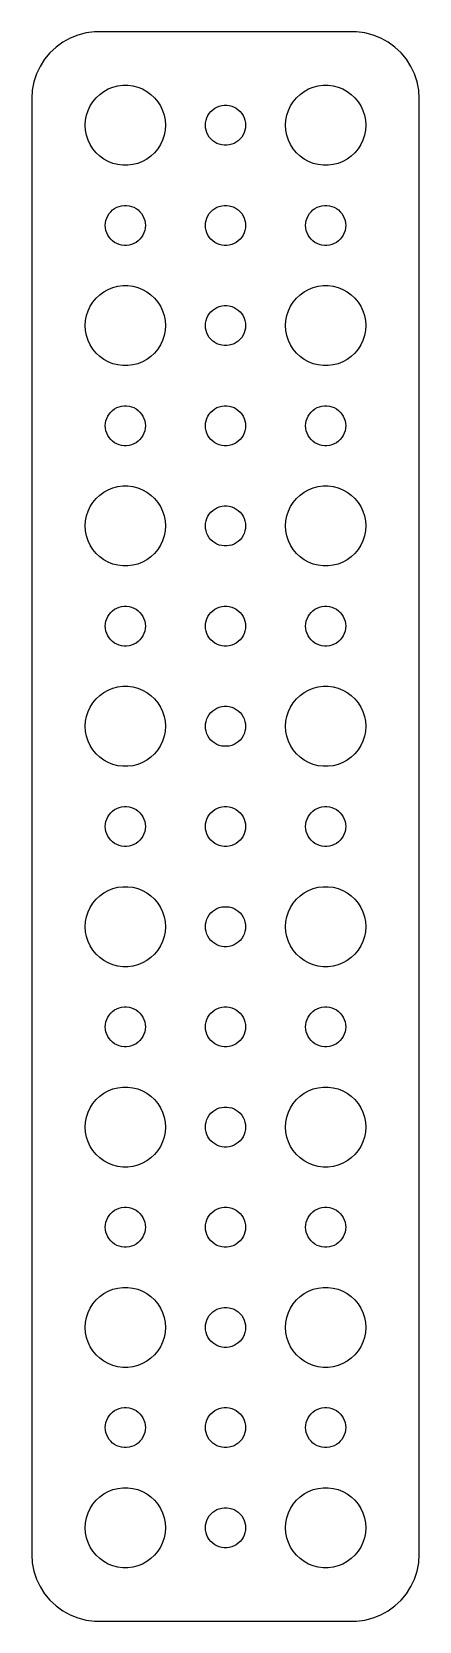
# Model space of a CAD drawing. Extents: x -14 to 14, y -59 to 59.
import ezdxf

# ---------------------------------------------------------------- set-up
doc = ezdxf.new("R2010")
doc.units = 0
doc.layers.get('0').update_dxf_attribs({"linetype": 'CONTINUOUS'})

msp = doc.modelspace()

# ---------------------------------------------------------------- linework, layer by layer
for points in [[(9.5, -59.4901), (9.81395, -59.4901), (10.4369, -59.4114), (11.0451, -59.2553), (11.6289, -59.0241), (12.1791, -58.7216), (12.6871, -58.3526), (13.1448, -57.9227), (13.5451, -57.4389), (13.8815, -56.9088), (14.1489, -56.3406), (14.3429, -55.7434), (14.4606, -55.1267), (14.5, -54.5), (14.5, 54.5), (14.4606, 55.1267), (14.3429, 55.7434), (14.1489, 56.3406), (13.8815, 56.9088), (13.5451, 57.4389), (13.1448, 57.9227), (12.6871, 58.3526), (12.1791, 58.7216), (11.6289, 59.0241), (11.0451, 59.2553), (10.4369, 59.4114), (9.81395, 59.4901), (9.5, 59.4901), (9.5, 59.497), (-9.5, 59.497), (-9.5, 59.4901), (-9.81395, 59.4901), (-10.4369, 59.4114), (-11.0451, 59.2553), (-11.6289, 59.0241), (-12.1791, 58.7216), (-12.6871, 58.3526), (-13.1448, 57.9227), (-13.5451, 57.4389), (-13.8815, 56.9088), (-14.1489, 56.3406), (-14.3429, 55.7434), (-14.4606, 55.1267), (-14.5, 54.5), (-14.5, -54.5), (-14.4606, -55.1267), (-14.3429, -55.7434), (-14.1489, -56.3406), (-13.8815, -56.9088), (-13.5451, -57.4389), (-13.1448, -57.9227), (-12.6871, -58.3526), (-12.1791, -58.7216), (-11.6289, -59.0241), (-11.0451, -59.2553), (-10.4369, -59.4114), (-9.81395, -59.4901), (-9.5, -59.4901), (-9.5, -59.497), (9.5, -59.497)], [(-7.68837, 49.5059), (-8.06214, 49.5531), (-8.42705, 49.6468), (-8.77734, 49.7855), (-9.10748, 49.967), (-9.41227, 50.1885), (-9.68691, 50.4464), (-9.92705, 50.7366), (-10.1289, 51.0547), (-10.2893, 51.3956), (-10.4057, 51.7539), (-10.4763, 52.124), (-10.5, 52.5), (-10.4763, 52.876), (-10.4057, 53.2461), (-10.2893, 53.6044), (-10.1289, 53.9453), (-9.92705, 54.2634), (-9.68691, 54.5536), (-9.41227, 54.8115), (-9.10748, 55.033), (-8.77734, 55.2145), (-8.42705, 55.3532), (-8.06214, 55.4469), (-7.68837, 55.4941), (-7.31163, 55.4941), (-6.93786, 55.4469), (-6.57295, 55.3532), (-6.22266, 55.2145), (-5.89252, 55.033), (-5.58773, 54.8115), (-5.31309, 54.5536), (-5.07295, 54.2634), (-4.87108, 53.9453), (-4.71067, 53.6044), (-4.59425, 53.2461), (-4.52366, 52.876), (-4.5, 52.5), (-4.52366, 52.124), (-4.59425, 51.7539), (-4.71067, 51.3956), (-4.87108, 51.0547), (-5.07295, 50.7366), (-5.31309, 50.4464), (-5.58773, 50.1885), (-5.89252, 49.967), (-6.22266, 49.7855), (-6.57295, 49.6468), (-6.93786, 49.5531), (-7.31163, 49.5059)], [(7.31163, 49.5059), (6.93786, 49.5531), (6.57295, 49.6468), (6.22266, 49.7855), (5.89252, 49.967), (5.58773, 50.1885), (5.31309, 50.4464), (5.07295, 50.7366), (4.87108, 51.0547), (4.71067, 51.3956), (4.59425, 51.7539), (4.52366, 52.124), (4.5, 52.5), (4.52366, 52.876), (4.59425, 53.2461), (4.71067, 53.6044), (4.87108, 53.9453), (5.07295, 54.2634), (5.31309, 54.5536), (5.58773, 54.8115), (5.89252, 55.033), (6.22266, 55.2145), (6.57295, 55.3532), (6.93786, 55.4469), (7.31163, 55.4941), (7.68837, 55.4941), (8.06214, 55.4469), (8.42705, 55.3532), (8.77734, 55.2145), (9.10748, 55.033), (9.41227, 54.8115), (9.68691, 54.5536), (9.92705, 54.2634), (10.1289, 53.9453), (10.2893, 53.6044), (10.4057, 53.2461), (10.4763, 52.876), (10.5, 52.5), (10.4763, 52.124), (10.4057, 51.7539), (10.2893, 51.3956), (10.1289, 51.0547), (9.92705, 50.7366), (9.68691, 50.4464), (9.41227, 50.1885), (9.10748, 49.967), (8.77734, 49.7855), (8.42705, 49.6468), (8.06214, 49.5531), (7.68837, 49.5059)], [(-0.094186, 51.003), (-0.281072, 51.0266), (-0.463525, 51.0734), (-0.638669, 51.1428), (-0.80374, 51.2335), (-0.956136, 51.3442), (-1.09345, 51.4732), (-1.21353, 51.6183), (-1.31446, 51.7774), (-1.39466, 51.9478), (-1.45287, 52.127), (-1.48817, 52.312), (-1.5, 52.5), (-1.48817, 52.688), (-1.45287, 52.873), (-1.39466, 53.0522), (-1.31446, 53.2226), (-1.21353, 53.3817), (-1.09345, 53.5268), (-0.956136, 53.6558), (-0.80374, 53.7665), (-0.638669, 53.8572), (-0.463525, 53.9266), (-0.281072, 53.9734), (-0.094186, 53.997), (0.094186, 53.997), (0.281072, 53.9734), (0.463525, 53.9266), (0.638669, 53.8572), (0.80374, 53.7665), (0.956136, 53.6558), (1.09345, 53.5268), (1.21353, 53.3817), (1.31446, 53.2226), (1.39466, 53.0522), (1.45287, 52.873), (1.48817, 52.688), (1.5, 52.5), (1.48817, 52.312), (1.45287, 52.127), (1.39466, 51.9478), (1.31446, 51.7774), (1.21353, 51.6183), (1.09345, 51.4732), (0.956136, 51.3442), (0.80374, 51.2335), (0.638669, 51.1428), (0.463525, 51.0734), (0.281072, 51.0266), (0.094186, 51.003)], [(-7.59419, 43.503), (-7.78107, 43.5266), (-7.96353, 43.5734), (-8.13867, 43.6428), (-8.30374, 43.7335), (-8.45614, 43.8442), (-8.59345, 43.9732), (-8.71353, 44.1183), (-8.81446, 44.2774), (-8.89466, 44.4478), (-8.95287, 44.627), (-8.98817, 44.812), (-9, 45), (-8.98817, 45.188), (-8.95287, 45.373), (-8.89466, 45.5522), (-8.81446, 45.7226), (-8.71353, 45.8817), (-8.59345, 46.0268), (-8.45614, 46.1558), (-8.30374, 46.2665), (-8.13867, 46.3572), (-7.96353, 46.4266), (-7.78107, 46.4734), (-7.59419, 46.497), (-7.40581, 46.497), (-7.21893, 46.4734), (-7.03647, 46.4266), (-6.86133, 46.3572), (-6.69626, 46.2665), (-6.54386, 46.1558), (-6.40655, 46.0268), (-6.28647, 45.8817), (-6.18554, 45.7226), (-6.10534, 45.5522), (-6.04713, 45.373), (-6.01183, 45.188), (-6, 45), (-6.01183, 44.812), (-6.04713, 44.627), (-6.10534, 44.4478), (-6.18554, 44.2774), (-6.28647, 44.1183), (-6.40655, 43.9732), (-6.54386, 43.8442), (-6.69626, 43.7335), (-6.86133, 43.6428), (-7.03647, 43.5734), (-7.21893, 43.5266), (-7.40581, 43.503)], [(-0.094186, 43.503), (-0.281072, 43.5266), (-0.463525, 43.5734), (-0.638669, 43.6428), (-0.80374, 43.7335), (-0.956136, 43.8442), (-1.09345, 43.9732), (-1.21353, 44.1183), (-1.31446, 44.2774), (-1.39466, 44.4478), (-1.45287, 44.627), (-1.48817, 44.812), (-1.5, 45), (-1.48817, 45.188), (-1.45287, 45.373), (-1.39466, 45.5522), (-1.31446, 45.7226), (-1.21353, 45.8817), (-1.09345, 46.0268), (-0.956136, 46.1558), (-0.80374, 46.2665), (-0.638669, 46.3572), (-0.463525, 46.4266), (-0.281072, 46.4734), (-0.094186, 46.497), (0.094186, 46.497), (0.281072, 46.4734), (0.463525, 46.4266), (0.638669, 46.3572), (0.80374, 46.2665), (0.956136, 46.1558), (1.09345, 46.0268), (1.21353, 45.8817), (1.31446, 45.7226), (1.39466, 45.5522), (1.45287, 45.373), (1.48817, 45.188), (1.5, 45), (1.48817, 44.812), (1.45287, 44.627), (1.39466, 44.4478), (1.31446, 44.2774), (1.21353, 44.1183), (1.09345, 43.9732), (0.956136, 43.8442), (0.80374, 43.7335), (0.638669, 43.6428), (0.463525, 43.5734), (0.281072, 43.5266), (0.094186, 43.503)], [(7.40581, 43.503), (7.21893, 43.5266), (7.03647, 43.5734), (6.86133, 43.6428), (6.69626, 43.7335), (6.54386, 43.8442), (6.40655, 43.9732), (6.28647, 44.1183), (6.18554, 44.2774), (6.10534, 44.4478), (6.04713, 44.627), (6.01183, 44.812), (6, 45), (6.01183, 45.188), (6.04713, 45.373), (6.10534, 45.5522), (6.18554, 45.7226), (6.28647, 45.8817), (6.40655, 46.0268), (6.54386, 46.1558), (6.69626, 46.2665), (6.86133, 46.3572), (7.03647, 46.4266), (7.21893, 46.4734), (7.40581, 46.497), (7.59419, 46.497), (7.78107, 46.4734), (7.96353, 46.4266), (8.13867, 46.3572), (8.30374, 46.2665), (8.45614, 46.1558), (8.59345, 46.0268), (8.71353, 45.8817), (8.81446, 45.7226), (8.89466, 45.5522), (8.95287, 45.373), (8.98817, 45.188), (9, 45), (8.98817, 44.812), (8.95287, 44.627), (8.89466, 44.4478), (8.81446, 44.2774), (8.71353, 44.1183), (8.59345, 43.9732), (8.45614, 43.8442), (8.30374, 43.7335), (8.13867, 43.6428), (7.96353, 43.5734), (7.78107, 43.5266), (7.59419, 43.503)], [(-7.68837, 34.5059), (-8.06214, 34.5531), (-8.42705, 34.6468), (-8.77734, 34.7855), (-9.10748, 34.967), (-9.41227, 35.1885), (-9.68691, 35.4464), (-9.92705, 35.7366), (-10.1289, 36.0547), (-10.2893, 36.3956), (-10.4057, 36.7539), (-10.4763, 37.124), (-10.5, 37.5), (-10.4763, 37.876), (-10.4057, 38.2461), (-10.2893, 38.6044), (-10.1289, 38.9453), (-9.92705, 39.2634), (-9.68691, 39.5536), (-9.41227, 39.8115), (-9.10748, 40.033), (-8.77734, 40.2145), (-8.42705, 40.3532), (-8.06214, 40.4469), (-7.68837, 40.4941), (-7.31163, 40.4941), (-6.93786, 40.4469), (-6.57295, 40.3532), (-6.22266, 40.2145), (-5.89252, 40.033), (-5.58773, 39.8115), (-5.31309, 39.5536), (-5.07295, 39.2634), (-4.87108, 38.9453), (-4.71067, 38.6044), (-4.59425, 38.2461), (-4.52366, 37.876), (-4.5, 37.5), (-4.52366, 37.124), (-4.59425, 36.7539), (-4.71067, 36.3956), (-4.87108, 36.0547), (-5.07295, 35.7366), (-5.31309, 35.4464), (-5.58773, 35.1885), (-5.89252, 34.967), (-6.22266, 34.7855), (-6.57295, 34.6468), (-6.93786, 34.5531), (-7.31163, 34.5059)], [(7.31163, 34.5059), (6.93786, 34.5531), (6.57295, 34.6468), (6.22266, 34.7855), (5.89252, 34.967), (5.58773, 35.1885), (5.31309, 35.4464), (5.07295, 35.7366), (4.87108, 36.0547), (4.71067, 36.3956), (4.59425, 36.7539), (4.52366, 37.124), (4.5, 37.5), (4.52366, 37.876), (4.59425, 38.2461), (4.71067, 38.6044), (4.87108, 38.9453), (5.07295, 39.2634), (5.31309, 39.5536), (5.58773, 39.8115), (5.89252, 40.033), (6.22266, 40.2145), (6.57295, 40.3532), (6.93786, 40.4469), (7.31163, 40.4941), (7.68837, 40.4941), (8.06214, 40.4469), (8.42705, 40.3532), (8.77734, 40.2145), (9.10748, 40.033), (9.41227, 39.8115), (9.68691, 39.5536), (9.92705, 39.2634), (10.1289, 38.9453), (10.2893, 38.6044), (10.4057, 38.2461), (10.4763, 37.876), (10.5, 37.5), (10.4763, 37.124), (10.4057, 36.7539), (10.2893, 36.3956), (10.1289, 36.0547), (9.92705, 35.7366), (9.68691, 35.4464), (9.41227, 35.1885), (9.10748, 34.967), (8.77734, 34.7855), (8.42705, 34.6468), (8.06214, 34.5531), (7.68837, 34.5059)], [(-0.094186, 36.003), (-0.281072, 36.0266), (-0.463525, 36.0734), (-0.638669, 36.1428), (-0.80374, 36.2335), (-0.956136, 36.3442), (-1.09345, 36.4732), (-1.21353, 36.6183), (-1.31446, 36.7774), (-1.39466, 36.9478), (-1.45287, 37.127), (-1.48817, 37.312), (-1.5, 37.5), (-1.48817, 37.688), (-1.45287, 37.873), (-1.39466, 38.0522), (-1.31446, 38.2226), (-1.21353, 38.3817), (-1.09345, 38.5268), (-0.956136, 38.6558), (-0.80374, 38.7665), (-0.638669, 38.8572), (-0.463525, 38.9266), (-0.281072, 38.9734), (-0.094186, 38.997), (0.094186, 38.997), (0.281072, 38.9734), (0.463525, 38.9266), (0.638669, 38.8572), (0.80374, 38.7665), (0.956136, 38.6558), (1.09345, 38.5268), (1.21353, 38.3817), (1.31446, 38.2226), (1.39466, 38.0522), (1.45287, 37.873), (1.48817, 37.688), (1.5, 37.5), (1.48817, 37.312), (1.45287, 37.127), (1.39466, 36.9478), (1.31446, 36.7774), (1.21353, 36.6183), (1.09345, 36.4732), (0.956136, 36.3442), (0.80374, 36.2335), (0.638669, 36.1428), (0.463525, 36.0734), (0.281072, 36.0266), (0.094186, 36.003)], [(-7.59419, 28.503), (-7.78107, 28.5266), (-7.96353, 28.5734), (-8.13867, 28.6428), (-8.30374, 28.7335), (-8.45614, 28.8442), (-8.59345, 28.9732), (-8.71353, 29.1183), (-8.81446, 29.2774), (-8.89466, 29.4478), (-8.95287, 29.627), (-8.98817, 29.812), (-9, 30), (-8.98817, 30.188), (-8.95287, 30.373), (-8.89466, 30.5522), (-8.81446, 30.7226), (-8.71353, 30.8817), (-8.59345, 31.0268), (-8.45614, 31.1558), (-8.30374, 31.2665), (-8.13867, 31.3572), (-7.96353, 31.4266), (-7.78107, 31.4734), (-7.59419, 31.497), (-7.40581, 31.497), (-7.21893, 31.4734), (-7.03647, 31.4266), (-6.86133, 31.3572), (-6.69626, 31.2665), (-6.54386, 31.1558), (-6.40655, 31.0268), (-6.28647, 30.8817), (-6.18554, 30.7226), (-6.10534, 30.5522), (-6.04713, 30.373), (-6.01183, 30.188), (-6, 30), (-6.01183, 29.812), (-6.04713, 29.627), (-6.10534, 29.4478), (-6.18554, 29.2774), (-6.28647, 29.1183), (-6.40655, 28.9732), (-6.54386, 28.8442), (-6.69626, 28.7335), (-6.86133, 28.6428), (-7.03647, 28.5734), (-7.21893, 28.5266), (-7.40581, 28.503)], [(-0.094186, 28.503), (-0.281072, 28.5266), (-0.463525, 28.5734), (-0.638669, 28.6428), (-0.80374, 28.7335), (-0.956136, 28.8442), (-1.09345, 28.9732), (-1.21353, 29.1183), (-1.31446, 29.2774), (-1.39466, 29.4478), (-1.45287, 29.627), (-1.48817, 29.812), (-1.5, 30), (-1.48817, 30.188), (-1.45287, 30.373), (-1.39466, 30.5522), (-1.31446, 30.7226), (-1.21353, 30.8817), (-1.09345, 31.0268), (-0.956136, 31.1558), (-0.80374, 31.2665), (-0.638669, 31.3572), (-0.463525, 31.4266), (-0.281072, 31.4734), (-0.094186, 31.497), (0.094186, 31.497), (0.281072, 31.4734), (0.463525, 31.4266), (0.638669, 31.3572), (0.80374, 31.2665), (0.956136, 31.1558), (1.09345, 31.0268), (1.21353, 30.8817), (1.31446, 30.7226), (1.39466, 30.5522), (1.45287, 30.373), (1.48817, 30.188), (1.5, 30), (1.48817, 29.812), (1.45287, 29.627), (1.39466, 29.4478), (1.31446, 29.2774), (1.21353, 29.1183), (1.09345, 28.9732), (0.956136, 28.8442), (0.80374, 28.7335), (0.638669, 28.6428), (0.463525, 28.5734), (0.281072, 28.5266), (0.094186, 28.503)], [(7.40581, 28.503), (7.21893, 28.5266), (7.03647, 28.5734), (6.86133, 28.6428), (6.69626, 28.7335), (6.54386, 28.8442), (6.40655, 28.9732), (6.28647, 29.1183), (6.18554, 29.2774), (6.10534, 29.4478), (6.04713, 29.627), (6.01183, 29.812), (6, 30), (6.01183, 30.188), (6.04713, 30.373), (6.10534, 30.5522), (6.18554, 30.7226), (6.28647, 30.8817), (6.40655, 31.0268), (6.54386, 31.1558), (6.69626, 31.2665), (6.86133, 31.3572), (7.03647, 31.4266), (7.21893, 31.4734), (7.40581, 31.497), (7.59419, 31.497), (7.78107, 31.4734), (7.96353, 31.4266), (8.13867, 31.3572), (8.30374, 31.2665), (8.45614, 31.1558), (8.59345, 31.0268), (8.71353, 30.8817), (8.81446, 30.7226), (8.89466, 30.5522), (8.95287, 30.373), (8.98817, 30.188), (9, 30), (8.98817, 29.812), (8.95287, 29.627), (8.89466, 29.4478), (8.81446, 29.2774), (8.71353, 29.1183), (8.59345, 28.9732), (8.45614, 28.8442), (8.30374, 28.7335), (8.13867, 28.6428), (7.96353, 28.5734), (7.78107, 28.5266), (7.59419, 28.503)], [(-7.68837, 19.5059), (-8.06214, 19.5531), (-8.42705, 19.6468), (-8.77734, 19.7855), (-9.10748, 19.967), (-9.41227, 20.1885), (-9.68691, 20.4464), (-9.92705, 20.7366), (-10.1289, 21.0547), (-10.2893, 21.3956), (-10.4057, 21.7539), (-10.4763, 22.124), (-10.5, 22.5), (-10.4763, 22.876), (-10.4057, 23.2461), (-10.2893, 23.6044), (-10.1289, 23.9453), (-9.92705, 24.2634), (-9.68691, 24.5536), (-9.41227, 24.8115), (-9.10748, 25.033), (-8.77734, 25.2145), (-8.42705, 25.3532), (-8.06214, 25.4469), (-7.68837, 25.4941), (-7.31163, 25.4941), (-6.93786, 25.4469), (-6.57295, 25.3532), (-6.22266, 25.2145), (-5.89252, 25.033), (-5.58773, 24.8115), (-5.31309, 24.5536), (-5.07295, 24.2634), (-4.87108, 23.9453), (-4.71067, 23.6044), (-4.59425, 23.2461), (-4.52366, 22.876), (-4.5, 22.5), (-4.52366, 22.124), (-4.59425, 21.7539), (-4.71067, 21.3956), (-4.87108, 21.0547), (-5.07295, 20.7366), (-5.31309, 20.4464), (-5.58773, 20.1885), (-5.89252, 19.967), (-6.22266, 19.7855), (-6.57295, 19.6468), (-6.93786, 19.5531), (-7.31163, 19.5059)], [(7.31163, 19.5059), (6.93786, 19.5531), (6.57295, 19.6468), (6.22266, 19.7855), (5.89252, 19.967), (5.58773, 20.1885), (5.31309, 20.4464), (5.07295, 20.7366), (4.87108, 21.0547), (4.71067, 21.3956), (4.59425, 21.7539), (4.52366, 22.124), (4.5, 22.5), (4.52366, 22.876), (4.59425, 23.2461), (4.71067, 23.6044), (4.87108, 23.9453), (5.07295, 24.2634), (5.31309, 24.5536), (5.58773, 24.8115), (5.89252, 25.033), (6.22266, 25.2145), (6.57295, 25.3532), (6.93786, 25.4469), (7.31163, 25.4941), (7.68837, 25.4941), (8.06214, 25.4469), (8.42705, 25.3532), (8.77734, 25.2145), (9.10748, 25.033), (9.41227, 24.8115), (9.68691, 24.5536), (9.92705, 24.2634), (10.1289, 23.9453), (10.2893, 23.6044), (10.4057, 23.2461), (10.4763, 22.876), (10.5, 22.5), (10.4763, 22.124), (10.4057, 21.7539), (10.2893, 21.3956), (10.1289, 21.0547), (9.92705, 20.7366), (9.68691, 20.4464), (9.41227, 20.1885), (9.10748, 19.967), (8.77734, 19.7855), (8.42705, 19.6468), (8.06214, 19.5531), (7.68837, 19.5059)], [(-0.094186, 21.003), (-0.281072, 21.0266), (-0.463525, 21.0734), (-0.638669, 21.1428), (-0.80374, 21.2335), (-0.956136, 21.3442), (-1.09345, 21.4732), (-1.21353, 21.6183), (-1.31446, 21.7774), (-1.39466, 21.9478), (-1.45287, 22.127), (-1.48817, 22.312), (-1.5, 22.5), (-1.48817, 22.688), (-1.45287, 22.873), (-1.39466, 23.0522), (-1.31446, 23.2226), (-1.21353, 23.3817), (-1.09345, 23.5268), (-0.956136, 23.6558), (-0.80374, 23.7665), (-0.638669, 23.8572), (-0.463525, 23.9266), (-0.281072, 23.9734), (-0.094186, 23.997), (0.094186, 23.997), (0.281072, 23.9734), (0.463525, 23.9266), (0.638669, 23.8572), (0.80374, 23.7665), (0.956136, 23.6558), (1.09345, 23.5268), (1.21353, 23.3817), (1.31446, 23.2226), (1.39466, 23.0522), (1.45287, 22.873), (1.48817, 22.688), (1.5, 22.5), (1.48817, 22.312), (1.45287, 22.127), (1.39466, 21.9478), (1.31446, 21.7774), (1.21353, 21.6183), (1.09345, 21.4732), (0.956136, 21.3442), (0.80374, 21.2335), (0.638669, 21.1428), (0.463525, 21.0734), (0.281072, 21.0266), (0.094186, 21.003)], [(-7.59419, 13.503), (-7.78107, 13.5266), (-7.96353, 13.5734), (-8.13867, 13.6428), (-8.30374, 13.7335), (-8.45614, 13.8442), (-8.59345, 13.9732), (-8.71353, 14.1183), (-8.81446, 14.2774), (-8.89466, 14.4478), (-8.95287, 14.627), (-8.98817, 14.812), (-9, 15), (-8.98817, 15.188), (-8.95287, 15.373), (-8.89466, 15.5522), (-8.81446, 15.7226), (-8.71353, 15.8817), (-8.59345, 16.0268), (-8.45614, 16.1558), (-8.30374, 16.2665), (-8.13867, 16.3572), (-7.96353, 16.4266), (-7.78107, 16.4734), (-7.59419, 16.497), (-7.40581, 16.497), (-7.21893, 16.4734), (-7.03647, 16.4266), (-6.86133, 16.3572), (-6.69626, 16.2665), (-6.54386, 16.1558), (-6.40655, 16.0268), (-6.28647, 15.8817), (-6.18554, 15.7226), (-6.10534, 15.5522), (-6.04713, 15.373), (-6.01183, 15.188), (-6, 15), (-6.01183, 14.812), (-6.04713, 14.627), (-6.10534, 14.4478), (-6.18554, 14.2774), (-6.28647, 14.1183), (-6.40655, 13.9732), (-6.54386, 13.8442), (-6.69626, 13.7335), (-6.86133, 13.6428), (-7.03647, 13.5734), (-7.21893, 13.5266), (-7.40581, 13.503)], [(-0.094186, 13.503), (-0.281072, 13.5266), (-0.463525, 13.5734), (-0.638669, 13.6428), (-0.80374, 13.7335), (-0.956136, 13.8442), (-1.09345, 13.9732), (-1.21353, 14.1183), (-1.31446, 14.2774), (-1.39466, 14.4478), (-1.45287, 14.627), (-1.48817, 14.812), (-1.5, 15), (-1.48817, 15.188), (-1.45287, 15.373), (-1.39466, 15.5522), (-1.31446, 15.7226), (-1.21353, 15.8817), (-1.09345, 16.0268), (-0.956136, 16.1558), (-0.80374, 16.2665), (-0.638669, 16.3572), (-0.463525, 16.4266), (-0.281072, 16.4734), (-0.094186, 16.497), (0.094186, 16.497), (0.281072, 16.4734), (0.463525, 16.4266), (0.638669, 16.3572), (0.80374, 16.2665), (0.956136, 16.1558), (1.09345, 16.0268), (1.21353, 15.8817), (1.31446, 15.7226), (1.39466, 15.5522), (1.45287, 15.373), (1.48817, 15.188), (1.5, 15), (1.48817, 14.812), (1.45287, 14.627), (1.39466, 14.4478), (1.31446, 14.2774), (1.21353, 14.1183), (1.09345, 13.9732), (0.956136, 13.8442), (0.80374, 13.7335), (0.638669, 13.6428), (0.463525, 13.5734), (0.281072, 13.5266), (0.094186, 13.503)], [(7.40581, 13.503), (7.21893, 13.5266), (7.03647, 13.5734), (6.86133, 13.6428), (6.69626, 13.7335), (6.54386, 13.8442), (6.40655, 13.9732), (6.28647, 14.1183), (6.18554, 14.2774), (6.10534, 14.4478), (6.04713, 14.627), (6.01183, 14.812), (6, 15), (6.01183, 15.188), (6.04713, 15.373), (6.10534, 15.5522), (6.18554, 15.7226), (6.28647, 15.8817), (6.40655, 16.0268), (6.54386, 16.1558), (6.69626, 16.2665), (6.86133, 16.3572), (7.03647, 16.4266), (7.21893, 16.4734), (7.40581, 16.497), (7.59419, 16.497), (7.78107, 16.4734), (7.96353, 16.4266), (8.13867, 16.3572), (8.30374, 16.2665), (8.45614, 16.1558), (8.59345, 16.0268), (8.71353, 15.8817), (8.81446, 15.7226), (8.89466, 15.5522), (8.95287, 15.373), (8.98817, 15.188), (9, 15), (8.98817, 14.812), (8.95287, 14.627), (8.89466, 14.4478), (8.81446, 14.2774), (8.71353, 14.1183), (8.59345, 13.9732), (8.45614, 13.8442), (8.30374, 13.7335), (8.13867, 13.6428), (7.96353, 13.5734), (7.78107, 13.5266), (7.59419, 13.503)], [(-7.68837, 4.50592), (-8.06214, 4.55314), (-8.42705, 4.64683), (-8.77734, 4.78552), (-9.10748, 4.96702), (-9.41227, 5.18846), (-9.68691, 5.44636), (-9.92705, 5.73664), (-10.1289, 6.05474), (-10.2893, 6.39563), (-10.4057, 6.75393), (-10.4763, 7.124), (-10.5, 7.5), (-10.4763, 7.876), (-10.4057, 8.24607), (-10.2893, 8.60437), (-10.1289, 8.94526), (-9.92705, 9.26336), (-9.68691, 9.55364), (-9.41227, 9.81154), (-9.10748, 10.033), (-8.77734, 10.2145), (-8.42705, 10.3532), (-8.06214, 10.4469), (-7.68837, 10.4941), (-7.31163, 10.4941), (-6.93786, 10.4469), (-6.57295, 10.3532), (-6.22266, 10.2145), (-5.89252, 10.033), (-5.58773, 9.81154), (-5.31309, 9.55364), (-5.07295, 9.26336), (-4.87108, 8.94526), (-4.71067, 8.60437), (-4.59425, 8.24607), (-4.52366, 7.876), (-4.5, 7.5), (-4.52366, 7.124), (-4.59425, 6.75393), (-4.71067, 6.39563), (-4.87108, 6.05474), (-5.07295, 5.73664), (-5.31309, 5.44636), (-5.58773, 5.18846), (-5.89252, 4.96702), (-6.22266, 4.78552), (-6.57295, 4.64683), (-6.93786, 4.55314), (-7.31163, 4.50592)], [(7.31163, 4.50592), (6.93786, 4.55314), (6.57295, 4.64683), (6.22266, 4.78552), (5.89252, 4.96702), (5.58773, 5.18846), (5.31309, 5.44636), (5.07295, 5.73664), (4.87108, 6.05474), (4.71067, 6.39563), (4.59425, 6.75393), (4.52366, 7.124), (4.5, 7.5), (4.52366, 7.876), (4.59425, 8.24607), (4.71067, 8.60437), (4.87108, 8.94526), (5.07295, 9.26336), (5.31309, 9.55364), (5.58773, 9.81154), (5.89252, 10.033), (6.22266, 10.2145), (6.57295, 10.3532), (6.93786, 10.4469), (7.31163, 10.4941), (7.68837, 10.4941), (8.06214, 10.4469), (8.42705, 10.3532), (8.77734, 10.2145), (9.10748, 10.033), (9.41227, 9.81154), (9.68691, 9.55364), (9.92705, 9.26336), (10.1289, 8.94526), (10.2893, 8.60437), (10.4057, 8.24607), (10.4763, 7.876), (10.5, 7.5), (10.4763, 7.124), (10.4057, 6.75393), (10.2893, 6.39563), (10.1289, 6.05474), (9.92705, 5.73664), (9.68691, 5.44636), (9.41227, 5.18846), (9.10748, 4.96702), (8.77734, 4.78552), (8.42705, 4.64683), (8.06214, 4.55314), (7.68837, 4.50592)], [(-0.094186, 6.00296), (-0.281072, 6.02657), (-0.463525, 6.07342), (-0.638669, 6.14276), (-0.80374, 6.23351), (-0.956136, 6.34423), (-1.09345, 6.47318), (-1.21353, 6.61832), (-1.31446, 6.77737), (-1.39466, 6.94781), (-1.45287, 7.12697), (-1.48817, 7.312), (-1.5, 7.5), (-1.48817, 7.688), (-1.45287, 7.87303), (-1.39466, 8.05219), (-1.31446, 8.22263), (-1.21353, 8.38168), (-1.09345, 8.52682), (-0.956136, 8.65577), (-0.80374, 8.76649), (-0.638669, 8.85724), (-0.463525, 8.92658), (-0.281072, 8.97343), (-0.094186, 8.99704), (0.094186, 8.99704), (0.281072, 8.97343), (0.463525, 8.92658), (0.638669, 8.85724), (0.80374, 8.76649), (0.956136, 8.65577), (1.09345, 8.52682), (1.21353, 8.38168), (1.31446, 8.22263), (1.39466, 8.05219), (1.45287, 7.87303), (1.48817, 7.688), (1.5, 7.5), (1.48817, 7.312), (1.45287, 7.12697), (1.39466, 6.94781), (1.31446, 6.77737), (1.21353, 6.61832), (1.09345, 6.47318), (0.956136, 6.34423), (0.80374, 6.23351), (0.638669, 6.14276), (0.463525, 6.07342), (0.281072, 6.02657), (0.094186, 6.00296)], [(-7.59419, -1.49704), (-7.78107, -1.47343), (-7.96353, -1.42658), (-8.13867, -1.35724), (-8.30374, -1.26649), (-8.45614, -1.15577), (-8.59345, -1.02682), (-8.71353, -0.881678), (-8.81446, -0.722631), (-8.89466, -0.552187), (-8.95287, -0.373035), (-8.98817, -0.188), (-9, 0), (-8.98817, 0.188), (-8.95287, 0.373035), (-8.89466, 0.552187), (-8.81446, 0.722631), (-8.71353, 0.881678), (-8.59345, 1.02682), (-8.45614, 1.15577), (-8.30374, 1.26649), (-8.13867, 1.35724), (-7.96353, 1.42658), (-7.78107, 1.47343), (-7.59419, 1.49704), (-7.40581, 1.49704), (-7.21893, 1.47343), (-7.03647, 1.42658), (-6.86133, 1.35724), (-6.69626, 1.26649), (-6.54386, 1.15577), (-6.40655, 1.02682), (-6.28647, 0.881678), (-6.18554, 0.722631), (-6.10534, 0.552187), (-6.04713, 0.373035), (-6.01183, 0.188), (-6, 0), (-6.01183, -0.188), (-6.04713, -0.373035), (-6.10534, -0.552187), (-6.18554, -0.722631), (-6.28647, -0.881678), (-6.40655, -1.02682), (-6.54386, -1.15577), (-6.69626, -1.26649), (-6.86133, -1.35724), (-7.03647, -1.42658), (-7.21893, -1.47343), (-7.40581, -1.49704)], [(-0.094186, -1.49704), (-0.281072, -1.47343), (-0.463525, -1.42658), (-0.638669, -1.35724), (-0.80374, -1.26649), (-0.956136, -1.15577), (-1.09345, -1.02682), (-1.21353, -0.881678), (-1.31446, -0.722631), (-1.39466, -0.552187), (-1.45287, -0.373035), (-1.48817, -0.188), (-1.5, 0), (-1.48817, 0.188), (-1.45287, 0.373035), (-1.39466, 0.552187), (-1.31446, 0.722631), (-1.21353, 0.881678), (-1.09345, 1.02682), (-0.956136, 1.15577), (-0.80374, 1.26649), (-0.638669, 1.35724), (-0.463525, 1.42658), (-0.281072, 1.47343), (-0.094186, 1.49704), (0.094186, 1.49704), (0.281072, 1.47343), (0.463525, 1.42658), (0.638669, 1.35724), (0.80374, 1.26649), (0.956136, 1.15577), (1.09345, 1.02682), (1.21353, 0.881678), (1.31446, 0.722631), (1.39466, 0.552187), (1.45287, 0.373035), (1.48817, 0.188), (1.5, 0), (1.48817, -0.188), (1.45287, -0.373035), (1.39466, -0.552187), (1.31446, -0.722631), (1.21353, -0.881678), (1.09345, -1.02682), (0.956136, -1.15577), (0.80374, -1.26649), (0.638669, -1.35724), (0.463525, -1.42658), (0.281072, -1.47343), (0.094186, -1.49704)], [(7.40581, -1.49704), (7.21893, -1.47343), (7.03647, -1.42658), (6.86133, -1.35724), (6.69626, -1.26649), (6.54386, -1.15577), (6.40655, -1.02682), (6.28647, -0.881678), (6.18554, -0.722631), (6.10534, -0.552187), (6.04713, -0.373035), (6.01183, -0.188), (6, 0), (6.01183, 0.188), (6.04713, 0.373035), (6.10534, 0.552187), (6.18554, 0.722631), (6.28647, 0.881678), (6.40655, 1.02682), (6.54386, 1.15577), (6.69626, 1.26649), (6.86133, 1.35724), (7.03647, 1.42658), (7.21893, 1.47343), (7.40581, 1.49704), (7.59419, 1.49704), (7.78107, 1.47343), (7.96353, 1.42658), (8.13867, 1.35724), (8.30374, 1.26649), (8.45614, 1.15577), (8.59345, 1.02682), (8.71353, 0.881678), (8.81446, 0.722631), (8.89466, 0.552187), (8.95287, 0.373035), (8.98817, 0.188), (9, 0), (8.98817, -0.188), (8.95287, -0.373035), (8.89466, -0.552187), (8.81446, -0.722631), (8.71353, -0.881678), (8.59345, -1.02682), (8.45614, -1.15577), (8.30374, -1.26649), (8.13867, -1.35724), (7.96353, -1.42658), (7.78107, -1.47343), (7.59419, -1.49704)], [(-7.68837, -10.4941), (-8.06214, -10.4469), (-8.42705, -10.3532), (-8.77734, -10.2145), (-9.10748, -10.033), (-9.41227, -9.81154), (-9.68691, -9.55364), (-9.92705, -9.26336), (-10.1289, -8.94526), (-10.2893, -8.60437), (-10.4057, -8.24607), (-10.4763, -7.876), (-10.5, -7.5), (-10.4763, -7.124), (-10.4057, -6.75393), (-10.2893, -6.39563), (-10.1289, -6.05474), (-9.92705, -5.73664), (-9.68691, -5.44636), (-9.41227, -5.18846), (-9.10748, -4.96702), (-8.77734, -4.78552), (-8.42705, -4.64683), (-8.06214, -4.55314), (-7.68837, -4.50592), (-7.31163, -4.50592), (-6.93786, -4.55314), (-6.57295, -4.64683), (-6.22266, -4.78552), (-5.89252, -4.96702), (-5.58773, -5.18846), (-5.31309, -5.44636), (-5.07295, -5.73664), (-4.87108, -6.05474), (-4.71067, -6.39563), (-4.59425, -6.75393), (-4.52366, -7.124), (-4.5, -7.5), (-4.52366, -7.876), (-4.59425, -8.24607), (-4.71067, -8.60437), (-4.87108, -8.94526), (-5.07295, -9.26336), (-5.31309, -9.55364), (-5.58773, -9.81154), (-5.89252, -10.033), (-6.22266, -10.2145), (-6.57295, -10.3532), (-6.93786, -10.4469), (-7.31163, -10.4941)], [(7.31163, -10.4941), (6.93786, -10.4469), (6.57295, -10.3532), (6.22266, -10.2145), (5.89252, -10.033), (5.58773, -9.81154), (5.31309, -9.55364), (5.07295, -9.26336), (4.87108, -8.94526), (4.71067, -8.60437), (4.59425, -8.24607), (4.52366, -7.876), (4.5, -7.5), (4.52366, -7.124), (4.59425, -6.75393), (4.71067, -6.39563), (4.87108, -6.05474), (5.07295, -5.73664), (5.31309, -5.44636), (5.58773, -5.18846), (5.89252, -4.96702), (6.22266, -4.78552), (6.57295, -4.64683), (6.93786, -4.55314), (7.31163, -4.50592), (7.68837, -4.50592), (8.06214, -4.55314), (8.42705, -4.64683), (8.77734, -4.78552), (9.10748, -4.96702), (9.41227, -5.18846), (9.68691, -5.44636), (9.92705, -5.73664), (10.1289, -6.05474), (10.2893, -6.39563), (10.4057, -6.75393), (10.4763, -7.124), (10.5, -7.5), (10.4763, -7.876), (10.4057, -8.24607), (10.2893, -8.60437), (10.1289, -8.94526), (9.92705, -9.26336), (9.68691, -9.55364), (9.41227, -9.81154), (9.10748, -10.033), (8.77734, -10.2145), (8.42705, -10.3532), (8.06214, -10.4469), (7.68837, -10.4941)], [(-0.094186, -8.99704), (-0.281072, -8.97343), (-0.463525, -8.92658), (-0.638669, -8.85724), (-0.80374, -8.76649), (-0.956136, -8.65577), (-1.09345, -8.52682), (-1.21353, -8.38168), (-1.31446, -8.22263), (-1.39466, -8.05219), (-1.45287, -7.87303), (-1.48817, -7.688), (-1.5, -7.5), (-1.48817, -7.312), (-1.45287, -7.12697), (-1.39466, -6.94781), (-1.31446, -6.77737), (-1.21353, -6.61832), (-1.09345, -6.47318), (-0.956136, -6.34423), (-0.80374, -6.23351), (-0.638669, -6.14276), (-0.463525, -6.07342), (-0.281072, -6.02657), (-0.094186, -6.00296), (0.094186, -6.00296), (0.281072, -6.02657), (0.463525, -6.07342), (0.638669, -6.14276), (0.80374, -6.23351), (0.956136, -6.34423), (1.09345, -6.47318), (1.21353, -6.61832), (1.31446, -6.77737), (1.39466, -6.94781), (1.45287, -7.12697), (1.48817, -7.312), (1.5, -7.5), (1.48817, -7.688), (1.45287, -7.87303), (1.39466, -8.05219), (1.31446, -8.22263), (1.21353, -8.38168), (1.09345, -8.52682), (0.956136, -8.65577), (0.80374, -8.76649), (0.638669, -8.85724), (0.463525, -8.92658), (0.281072, -8.97343), (0.094186, -8.99704)], [(-7.59419, -16.497), (-7.78107, -16.4734), (-7.96353, -16.4266), (-8.13867, -16.3572), (-8.30374, -16.2665), (-8.45614, -16.1558), (-8.59345, -16.0268), (-8.71353, -15.8817), (-8.81446, -15.7226), (-8.89466, -15.5522), (-8.95287, -15.373), (-8.98817, -15.188), (-9, -15), (-8.98817, -14.812), (-8.95287, -14.627), (-8.89466, -14.4478), (-8.81446, -14.2774), (-8.71353, -14.1183), (-8.59345, -13.9732), (-8.45614, -13.8442), (-8.30374, -13.7335), (-8.13867, -13.6428), (-7.96353, -13.5734), (-7.78107, -13.5266), (-7.59419, -13.503), (-7.40581, -13.503), (-7.21893, -13.5266), (-7.03647, -13.5734), (-6.86133, -13.6428), (-6.69626, -13.7335), (-6.54386, -13.8442), (-6.40655, -13.9732), (-6.28647, -14.1183), (-6.18554, -14.2774), (-6.10534, -14.4478), (-6.04713, -14.627), (-6.01183, -14.812), (-6, -15), (-6.01183, -15.188), (-6.04713, -15.373), (-6.10534, -15.5522), (-6.18554, -15.7226), (-6.28647, -15.8817), (-6.40655, -16.0268), (-6.54386, -16.1558), (-6.69626, -16.2665), (-6.86133, -16.3572), (-7.03647, -16.4266), (-7.21893, -16.4734), (-7.40581, -16.497)], [(-0.094186, -16.497), (-0.281072, -16.4734), (-0.463525, -16.4266), (-0.638669, -16.3572), (-0.80374, -16.2665), (-0.956136, -16.1558), (-1.09345, -16.0268), (-1.21353, -15.8817), (-1.31446, -15.7226), (-1.39466, -15.5522), (-1.45287, -15.373), (-1.48817, -15.188), (-1.5, -15), (-1.48817, -14.812), (-1.45287, -14.627), (-1.39466, -14.4478), (-1.31446, -14.2774), (-1.21353, -14.1183), (-1.09345, -13.9732), (-0.956136, -13.8442), (-0.80374, -13.7335), (-0.638669, -13.6428), (-0.463525, -13.5734), (-0.281072, -13.5266), (-0.094186, -13.503), (0.094186, -13.503), (0.281072, -13.5266), (0.463525, -13.5734), (0.638669, -13.6428), (0.80374, -13.7335), (0.956136, -13.8442), (1.09345, -13.9732), (1.21353, -14.1183), (1.31446, -14.2774), (1.39466, -14.4478), (1.45287, -14.627), (1.48817, -14.812), (1.5, -15), (1.48817, -15.188), (1.45287, -15.373), (1.39466, -15.5522), (1.31446, -15.7226), (1.21353, -15.8817), (1.09345, -16.0268), (0.956136, -16.1558), (0.80374, -16.2665), (0.638669, -16.3572), (0.463525, -16.4266), (0.281072, -16.4734), (0.094186, -16.497)], [(7.40581, -16.497), (7.21893, -16.4734), (7.03647, -16.4266), (6.86133, -16.3572), (6.69626, -16.2665), (6.54386, -16.1558), (6.40655, -16.0268), (6.28647, -15.8817), (6.18554, -15.7226), (6.10534, -15.5522), (6.04713, -15.373), (6.01183, -15.188), (6, -15), (6.01183, -14.812), (6.04713, -14.627), (6.10534, -14.4478), (6.18554, -14.2774), (6.28647, -14.1183), (6.40655, -13.9732), (6.54386, -13.8442), (6.69626, -13.7335), (6.86133, -13.6428), (7.03647, -13.5734), (7.21893, -13.5266), (7.40581, -13.503), (7.59419, -13.503), (7.78107, -13.5266), (7.96353, -13.5734), (8.13867, -13.6428), (8.30374, -13.7335), (8.45614, -13.8442), (8.59345, -13.9732), (8.71353, -14.1183), (8.81446, -14.2774), (8.89466, -14.4478), (8.95287, -14.627), (8.98817, -14.812), (9, -15), (8.98817, -15.188), (8.95287, -15.373), (8.89466, -15.5522), (8.81446, -15.7226), (8.71353, -15.8817), (8.59345, -16.0268), (8.45614, -16.1558), (8.30374, -16.2665), (8.13867, -16.3572), (7.96353, -16.4266), (7.78107, -16.4734), (7.59419, -16.497)], [(-7.68837, -25.4941), (-8.06214, -25.4469), (-8.42705, -25.3532), (-8.77734, -25.2145), (-9.10748, -25.033), (-9.41227, -24.8115), (-9.68691, -24.5536), (-9.92705, -24.2634), (-10.1289, -23.9453), (-10.2893, -23.6044), (-10.4057, -23.2461), (-10.4763, -22.876), (-10.5, -22.5), (-10.4763, -22.124), (-10.4057, -21.7539), (-10.2893, -21.3956), (-10.1289, -21.0547), (-9.92705, -20.7366), (-9.68691, -20.4464), (-9.41227, -20.1885), (-9.10748, -19.967), (-8.77734, -19.7855), (-8.42705, -19.6468), (-8.06214, -19.5531), (-7.68837, -19.5059), (-7.31163, -19.5059), (-6.93786, -19.5531), (-6.57295, -19.6468), (-6.22266, -19.7855), (-5.89252, -19.967), (-5.58773, -20.1885), (-5.31309, -20.4464), (-5.07295, -20.7366), (-4.87108, -21.0547), (-4.71067, -21.3956), (-4.59425, -21.7539), (-4.52366, -22.124), (-4.5, -22.5), (-4.52366, -22.876), (-4.59425, -23.2461), (-4.71067, -23.6044), (-4.87108, -23.9453), (-5.07295, -24.2634), (-5.31309, -24.5536), (-5.58773, -24.8115), (-5.89252, -25.033), (-6.22266, -25.2145), (-6.57295, -25.3532), (-6.93786, -25.4469), (-7.31163, -25.4941)], [(7.31163, -25.4941), (6.93786, -25.4469), (6.57295, -25.3532), (6.22266, -25.2145), (5.89252, -25.033), (5.58773, -24.8115), (5.31309, -24.5536), (5.07295, -24.2634), (4.87108, -23.9453), (4.71067, -23.6044), (4.59425, -23.2461), (4.52366, -22.876), (4.5, -22.5), (4.52366, -22.124), (4.59425, -21.7539), (4.71067, -21.3956), (4.87108, -21.0547), (5.07295, -20.7366), (5.31309, -20.4464), (5.58773, -20.1885), (5.89252, -19.967), (6.22266, -19.7855), (6.57295, -19.6468), (6.93786, -19.5531), (7.31163, -19.5059), (7.68837, -19.5059), (8.06214, -19.5531), (8.42705, -19.6468), (8.77734, -19.7855), (9.10748, -19.967), (9.41227, -20.1885), (9.68691, -20.4464), (9.92705, -20.7366), (10.1289, -21.0547), (10.2893, -21.3956), (10.4057, -21.7539), (10.4763, -22.124), (10.5, -22.5), (10.4763, -22.876), (10.4057, -23.2461), (10.2893, -23.6044), (10.1289, -23.9453), (9.92705, -24.2634), (9.68691, -24.5536), (9.41227, -24.8115), (9.10748, -25.033), (8.77734, -25.2145), (8.42705, -25.3532), (8.06214, -25.4469), (7.68837, -25.4941)], [(-0.094186, -23.997), (-0.281072, -23.9734), (-0.463525, -23.9266), (-0.638669, -23.8572), (-0.80374, -23.7665), (-0.956136, -23.6558), (-1.09345, -23.5268), (-1.21353, -23.3817), (-1.31446, -23.2226), (-1.39466, -23.0522), (-1.45287, -22.873), (-1.48817, -22.688), (-1.5, -22.5), (-1.48817, -22.312), (-1.45287, -22.127), (-1.39466, -21.9478), (-1.31446, -21.7774), (-1.21353, -21.6183), (-1.09345, -21.4732), (-0.956136, -21.3442), (-0.80374, -21.2335), (-0.638669, -21.1428), (-0.463525, -21.0734), (-0.281072, -21.0266), (-0.094186, -21.003), (0.094186, -21.003), (0.281072, -21.0266), (0.463525, -21.0734), (0.638669, -21.1428), (0.80374, -21.2335), (0.956136, -21.3442), (1.09345, -21.4732), (1.21353, -21.6183), (1.31446, -21.7774), (1.39466, -21.9478), (1.45287, -22.127), (1.48817, -22.312), (1.5, -22.5), (1.48817, -22.688), (1.45287, -22.873), (1.39466, -23.0522), (1.31446, -23.2226), (1.21353, -23.3817), (1.09345, -23.5268), (0.956136, -23.6558), (0.80374, -23.7665), (0.638669, -23.8572), (0.463525, -23.9266), (0.281072, -23.9734), (0.094186, -23.997)], [(-7.59419, -31.497), (-7.78107, -31.4734), (-7.96353, -31.4266), (-8.13867, -31.3572), (-8.30374, -31.2665), (-8.45614, -31.1558), (-8.59345, -31.0268), (-8.71353, -30.8817), (-8.81446, -30.7226), (-8.89466, -30.5522), (-8.95287, -30.373), (-8.98817, -30.188), (-9, -30), (-8.98817, -29.812), (-8.95287, -29.627), (-8.89466, -29.4478), (-8.81446, -29.2774), (-8.71353, -29.1183), (-8.59345, -28.9732), (-8.45614, -28.8442), (-8.30374, -28.7335), (-8.13867, -28.6428), (-7.96353, -28.5734), (-7.78107, -28.5266), (-7.59419, -28.503), (-7.40581, -28.503), (-7.21893, -28.5266), (-7.03647, -28.5734), (-6.86133, -28.6428), (-6.69626, -28.7335), (-6.54386, -28.8442), (-6.40655, -28.9732), (-6.28647, -29.1183), (-6.18554, -29.2774), (-6.10534, -29.4478), (-6.04713, -29.627), (-6.01183, -29.812), (-6, -30), (-6.01183, -30.188), (-6.04713, -30.373), (-6.10534, -30.5522), (-6.18554, -30.7226), (-6.28647, -30.8817), (-6.40655, -31.0268), (-6.54386, -31.1558), (-6.69626, -31.2665), (-6.86133, -31.3572), (-7.03647, -31.4266), (-7.21893, -31.4734), (-7.40581, -31.497)], [(-0.094186, -31.497), (-0.281072, -31.4734), (-0.463525, -31.4266), (-0.638669, -31.3572), (-0.80374, -31.2665), (-0.956136, -31.1558), (-1.09345, -31.0268), (-1.21353, -30.8817), (-1.31446, -30.7226), (-1.39466, -30.5522), (-1.45287, -30.373), (-1.48817, -30.188), (-1.5, -30), (-1.48817, -29.812), (-1.45287, -29.627), (-1.39466, -29.4478), (-1.31446, -29.2774), (-1.21353, -29.1183), (-1.09345, -28.9732), (-0.956136, -28.8442), (-0.80374, -28.7335), (-0.638669, -28.6428), (-0.463525, -28.5734), (-0.281072, -28.5266), (-0.094186, -28.503), (0.094186, -28.503), (0.281072, -28.5266), (0.463525, -28.5734), (0.638669, -28.6428), (0.80374, -28.7335), (0.956136, -28.8442), (1.09345, -28.9732), (1.21353, -29.1183), (1.31446, -29.2774), (1.39466, -29.4478), (1.45287, -29.627), (1.48817, -29.812), (1.5, -30), (1.48817, -30.188), (1.45287, -30.373), (1.39466, -30.5522), (1.31446, -30.7226), (1.21353, -30.8817), (1.09345, -31.0268), (0.956136, -31.1558), (0.80374, -31.2665), (0.638669, -31.3572), (0.463525, -31.4266), (0.281072, -31.4734), (0.094186, -31.497)], [(7.40581, -31.497), (7.21893, -31.4734), (7.03647, -31.4266), (6.86133, -31.3572), (6.69626, -31.2665), (6.54386, -31.1558), (6.40655, -31.0268), (6.28647, -30.8817), (6.18554, -30.7226), (6.10534, -30.5522), (6.04713, -30.373), (6.01183, -30.188), (6, -30), (6.01183, -29.812), (6.04713, -29.627), (6.10534, -29.4478), (6.18554, -29.2774), (6.28647, -29.1183), (6.40655, -28.9732), (6.54386, -28.8442), (6.69626, -28.7335), (6.86133, -28.6428), (7.03647, -28.5734), (7.21893, -28.5266), (7.40581, -28.503), (7.59419, -28.503), (7.78107, -28.5266), (7.96353, -28.5734), (8.13867, -28.6428), (8.30374, -28.7335), (8.45614, -28.8442), (8.59345, -28.9732), (8.71353, -29.1183), (8.81446, -29.2774), (8.89466, -29.4478), (8.95287, -29.627), (8.98817, -29.812), (9, -30), (8.98817, -30.188), (8.95287, -30.373), (8.89466, -30.5522), (8.81446, -30.7226), (8.71353, -30.8817), (8.59345, -31.0268), (8.45614, -31.1558), (8.30374, -31.2665), (8.13867, -31.3572), (7.96353, -31.4266), (7.78107, -31.4734), (7.59419, -31.497)], [(-7.68837, -40.4941), (-8.06214, -40.4469), (-8.42705, -40.3532), (-8.77734, -40.2145), (-9.10748, -40.033), (-9.41227, -39.8115), (-9.68691, -39.5536), (-9.92705, -39.2634), (-10.1289, -38.9453), (-10.2893, -38.6044), (-10.4057, -38.2461), (-10.4763, -37.876), (-10.5, -37.5), (-10.4763, -37.124), (-10.4057, -36.7539), (-10.2893, -36.3956), (-10.1289, -36.0547), (-9.92705, -35.7366), (-9.68691, -35.4464), (-9.41227, -35.1885), (-9.10748, -34.967), (-8.77734, -34.7855), (-8.42705, -34.6468), (-8.06214, -34.5531), (-7.68837, -34.5059), (-7.31163, -34.5059), (-6.93786, -34.5531), (-6.57295, -34.6468), (-6.22266, -34.7855), (-5.89252, -34.967), (-5.58773, -35.1885), (-5.31309, -35.4464), (-5.07295, -35.7366), (-4.87108, -36.0547), (-4.71067, -36.3956), (-4.59425, -36.7539), (-4.52366, -37.124), (-4.5, -37.5), (-4.52366, -37.876), (-4.59425, -38.2461), (-4.71067, -38.6044), (-4.87108, -38.9453), (-5.07295, -39.2634), (-5.31309, -39.5536), (-5.58773, -39.8115), (-5.89252, -40.033), (-6.22266, -40.2145), (-6.57295, -40.3532), (-6.93786, -40.4469), (-7.31163, -40.4941)], [(7.31163, -40.4941), (6.93786, -40.4469), (6.57295, -40.3532), (6.22266, -40.2145), (5.89252, -40.033), (5.58773, -39.8115), (5.31309, -39.5536), (5.07295, -39.2634), (4.87108, -38.9453), (4.71067, -38.6044), (4.59425, -38.2461), (4.52366, -37.876), (4.5, -37.5), (4.52366, -37.124), (4.59425, -36.7539), (4.71067, -36.3956), (4.87108, -36.0547), (5.07295, -35.7366), (5.31309, -35.4464), (5.58773, -35.1885), (5.89252, -34.967), (6.22266, -34.7855), (6.57295, -34.6468), (6.93786, -34.5531), (7.31163, -34.5059), (7.68837, -34.5059), (8.06214, -34.5531), (8.42705, -34.6468), (8.77734, -34.7855), (9.10748, -34.967), (9.41227, -35.1885), (9.68691, -35.4464), (9.92705, -35.7366), (10.1289, -36.0547), (10.2893, -36.3956), (10.4057, -36.7539), (10.4763, -37.124), (10.5, -37.5), (10.4763, -37.876), (10.4057, -38.2461), (10.2893, -38.6044), (10.1289, -38.9453), (9.92705, -39.2634), (9.68691, -39.5536), (9.41227, -39.8115), (9.10748, -40.033), (8.77734, -40.2145), (8.42705, -40.3532), (8.06214, -40.4469), (7.68837, -40.4941)], [(-0.094186, -38.997), (-0.281072, -38.9734), (-0.463525, -38.9266), (-0.638669, -38.8572), (-0.80374, -38.7665), (-0.956136, -38.6558), (-1.09345, -38.5268), (-1.21353, -38.3817), (-1.31446, -38.2226), (-1.39466, -38.0522), (-1.45287, -37.873), (-1.48817, -37.688), (-1.5, -37.5), (-1.48817, -37.312), (-1.45287, -37.127), (-1.39466, -36.9478), (-1.31446, -36.7774), (-1.21353, -36.6183), (-1.09345, -36.4732), (-0.956136, -36.3442), (-0.80374, -36.2335), (-0.638669, -36.1428), (-0.463525, -36.0734), (-0.281072, -36.0266), (-0.094186, -36.003), (0.094186, -36.003), (0.281072, -36.0266), (0.463525, -36.0734), (0.638669, -36.1428), (0.80374, -36.2335), (0.956136, -36.3442), (1.09345, -36.4732), (1.21353, -36.6183), (1.31446, -36.7774), (1.39466, -36.9478), (1.45287, -37.127), (1.48817, -37.312), (1.5, -37.5), (1.48817, -37.688), (1.45287, -37.873), (1.39466, -38.0522), (1.31446, -38.2226), (1.21353, -38.3817), (1.09345, -38.5268), (0.956136, -38.6558), (0.80374, -38.7665), (0.638669, -38.8572), (0.463525, -38.9266), (0.281072, -38.9734), (0.094186, -38.997)], [(-7.59419, -46.497), (-7.78107, -46.4734), (-7.96353, -46.4266), (-8.13867, -46.3572), (-8.30374, -46.2665), (-8.45614, -46.1558), (-8.59345, -46.0268), (-8.71353, -45.8817), (-8.81446, -45.7226), (-8.89466, -45.5522), (-8.95287, -45.373), (-8.98817, -45.188), (-9, -45), (-8.98817, -44.812), (-8.95287, -44.627), (-8.89466, -44.4478), (-8.81446, -44.2774), (-8.71353, -44.1183), (-8.59345, -43.9732), (-8.45614, -43.8442), (-8.30374, -43.7335), (-8.13867, -43.6428), (-7.96353, -43.5734), (-7.78107, -43.5266), (-7.59419, -43.503), (-7.40581, -43.503), (-7.21893, -43.5266), (-7.03647, -43.5734), (-6.86133, -43.6428), (-6.69626, -43.7335), (-6.54386, -43.8442), (-6.40655, -43.9732), (-6.28647, -44.1183), (-6.18554, -44.2774), (-6.10534, -44.4478), (-6.04713, -44.627), (-6.01183, -44.812), (-6, -45), (-6.01183, -45.188), (-6.04713, -45.373), (-6.10534, -45.5522), (-6.18554, -45.7226), (-6.28647, -45.8817), (-6.40655, -46.0268), (-6.54386, -46.1558), (-6.69626, -46.2665), (-6.86133, -46.3572), (-7.03647, -46.4266), (-7.21893, -46.4734), (-7.40581, -46.497)], [(-0.094186, -46.497), (-0.281072, -46.4734), (-0.463525, -46.4266), (-0.638669, -46.3572), (-0.80374, -46.2665), (-0.956136, -46.1558), (-1.09345, -46.0268), (-1.21353, -45.8817), (-1.31446, -45.7226), (-1.39466, -45.5522), (-1.45287, -45.373), (-1.48817, -45.188), (-1.5, -45), (-1.48817, -44.812), (-1.45287, -44.627), (-1.39466, -44.4478), (-1.31446, -44.2774), (-1.21353, -44.1183), (-1.09345, -43.9732), (-0.956136, -43.8442), (-0.80374, -43.7335), (-0.638669, -43.6428), (-0.463525, -43.5734), (-0.281072, -43.5266), (-0.094186, -43.503), (0.094186, -43.503), (0.281072, -43.5266), (0.463525, -43.5734), (0.638669, -43.6428), (0.80374, -43.7335), (0.956136, -43.8442), (1.09345, -43.9732), (1.21353, -44.1183), (1.31446, -44.2774), (1.39466, -44.4478), (1.45287, -44.627), (1.48817, -44.812), (1.5, -45), (1.48817, -45.188), (1.45287, -45.373), (1.39466, -45.5522), (1.31446, -45.7226), (1.21353, -45.8817), (1.09345, -46.0268), (0.956136, -46.1558), (0.80374, -46.2665), (0.638669, -46.3572), (0.463525, -46.4266), (0.281072, -46.4734), (0.094186, -46.497)], [(7.40581, -46.497), (7.21893, -46.4734), (7.03647, -46.4266), (6.86133, -46.3572), (6.69626, -46.2665), (6.54386, -46.1558), (6.40655, -46.0268), (6.28647, -45.8817), (6.18554, -45.7226), (6.10534, -45.5522), (6.04713, -45.373), (6.01183, -45.188), (6, -45), (6.01183, -44.812), (6.04713, -44.627), (6.10534, -44.4478), (6.18554, -44.2774), (6.28647, -44.1183), (6.40655, -43.9732), (6.54386, -43.8442), (6.69626, -43.7335), (6.86133, -43.6428), (7.03647, -43.5734), (7.21893, -43.5266), (7.40581, -43.503), (7.59419, -43.503), (7.78107, -43.5266), (7.96353, -43.5734), (8.13867, -43.6428), (8.30374, -43.7335), (8.45614, -43.8442), (8.59345, -43.9732), (8.71353, -44.1183), (8.81446, -44.2774), (8.89466, -44.4478), (8.95287, -44.627), (8.98817, -44.812), (9, -45), (8.98817, -45.188), (8.95287, -45.373), (8.89466, -45.5522), (8.81446, -45.7226), (8.71353, -45.8817), (8.59345, -46.0268), (8.45614, -46.1558), (8.30374, -46.2665), (8.13867, -46.3572), (7.96353, -46.4266), (7.78107, -46.4734), (7.59419, -46.497)], [(-7.68837, -55.4941), (-8.06214, -55.4469), (-8.42705, -55.3532), (-8.77734, -55.2145), (-9.10748, -55.033), (-9.41227, -54.8115), (-9.68691, -54.5536), (-9.92705, -54.2634), (-10.1289, -53.9453), (-10.2893, -53.6044), (-10.4057, -53.2461), (-10.4763, -52.876), (-10.5, -52.5), (-10.4763, -52.124), (-10.4057, -51.7539), (-10.2893, -51.3956), (-10.1289, -51.0547), (-9.92705, -50.7366), (-9.68691, -50.4464), (-9.41227, -50.1885), (-9.10748, -49.967), (-8.77734, -49.7855), (-8.42705, -49.6468), (-8.06214, -49.5531), (-7.68837, -49.5059), (-7.31163, -49.5059), (-6.93786, -49.5531), (-6.57295, -49.6468), (-6.22266, -49.7855), (-5.89252, -49.967), (-5.58773, -50.1885), (-5.31309, -50.4464), (-5.07295, -50.7366), (-4.87108, -51.0547), (-4.71067, -51.3956), (-4.59425, -51.7539), (-4.52366, -52.124), (-4.5, -52.5), (-4.52366, -52.876), (-4.59425, -53.2461), (-4.71067, -53.6044), (-4.87108, -53.9453), (-5.07295, -54.2634), (-5.31309, -54.5536), (-5.58773, -54.8115), (-5.89252, -55.033), (-6.22266, -55.2145), (-6.57295, -55.3532), (-6.93786, -55.4469), (-7.31163, -55.4941)], [(7.31163, -55.4941), (6.93786, -55.4469), (6.57295, -55.3532), (6.22266, -55.2145), (5.89252, -55.033), (5.58773, -54.8115), (5.31309, -54.5536), (5.07295, -54.2634), (4.87108, -53.9453), (4.71067, -53.6044), (4.59425, -53.2461), (4.52366, -52.876), (4.5, -52.5), (4.52366, -52.124), (4.59425, -51.7539), (4.71067, -51.3956), (4.87108, -51.0547), (5.07295, -50.7366), (5.31309, -50.4464), (5.58773, -50.1885), (5.89252, -49.967), (6.22266, -49.7855), (6.57295, -49.6468), (6.93786, -49.5531), (7.31163, -49.5059), (7.68837, -49.5059), (8.06214, -49.5531), (8.42705, -49.6468), (8.77734, -49.7855), (9.10748, -49.967), (9.41227, -50.1885), (9.68691, -50.4464), (9.92705, -50.7366), (10.1289, -51.0547), (10.2893, -51.3956), (10.4057, -51.7539), (10.4763, -52.124), (10.5, -52.5), (10.4763, -52.876), (10.4057, -53.2461), (10.2893, -53.6044), (10.1289, -53.9453), (9.92705, -54.2634), (9.68691, -54.5536), (9.41227, -54.8115), (9.10748, -55.033), (8.77734, -55.2145), (8.42705, -55.3532), (8.06214, -55.4469), (7.68837, -55.4941)], [(-0.094186, -53.997), (-0.281072, -53.9734), (-0.463525, -53.9266), (-0.638669, -53.8572), (-0.80374, -53.7665), (-0.956136, -53.6558), (-1.09345, -53.5268), (-1.21353, -53.3817), (-1.31446, -53.2226), (-1.39466, -53.0522), (-1.45287, -52.873), (-1.48817, -52.688), (-1.5, -52.5), (-1.48817, -52.312), (-1.45287, -52.127), (-1.39466, -51.9478), (-1.31446, -51.7774), (-1.21353, -51.6183), (-1.09345, -51.4732), (-0.956136, -51.3442), (-0.80374, -51.2335), (-0.638669, -51.1428), (-0.463525, -51.0734), (-0.281072, -51.0266), (-0.094186, -51.003), (0.094186, -51.003), (0.281072, -51.0266), (0.463525, -51.0734), (0.638669, -51.1428), (0.80374, -51.2335), (0.956136, -51.3442), (1.09345, -51.4732), (1.21353, -51.6183), (1.31446, -51.7774), (1.39466, -51.9478), (1.45287, -52.127), (1.48817, -52.312), (1.5, -52.5), (1.48817, -52.688), (1.45287, -52.873), (1.39466, -53.0522), (1.31446, -53.2226), (1.21353, -53.3817), (1.09345, -53.5268), (0.956136, -53.6558), (0.80374, -53.7665), (0.638669, -53.8572), (0.463525, -53.9266), (0.281072, -53.9734), (0.094186, -53.997)]]:
    msp.add_lwpolyline(points, close=True)

doc.saveas('drawing.dxf')
